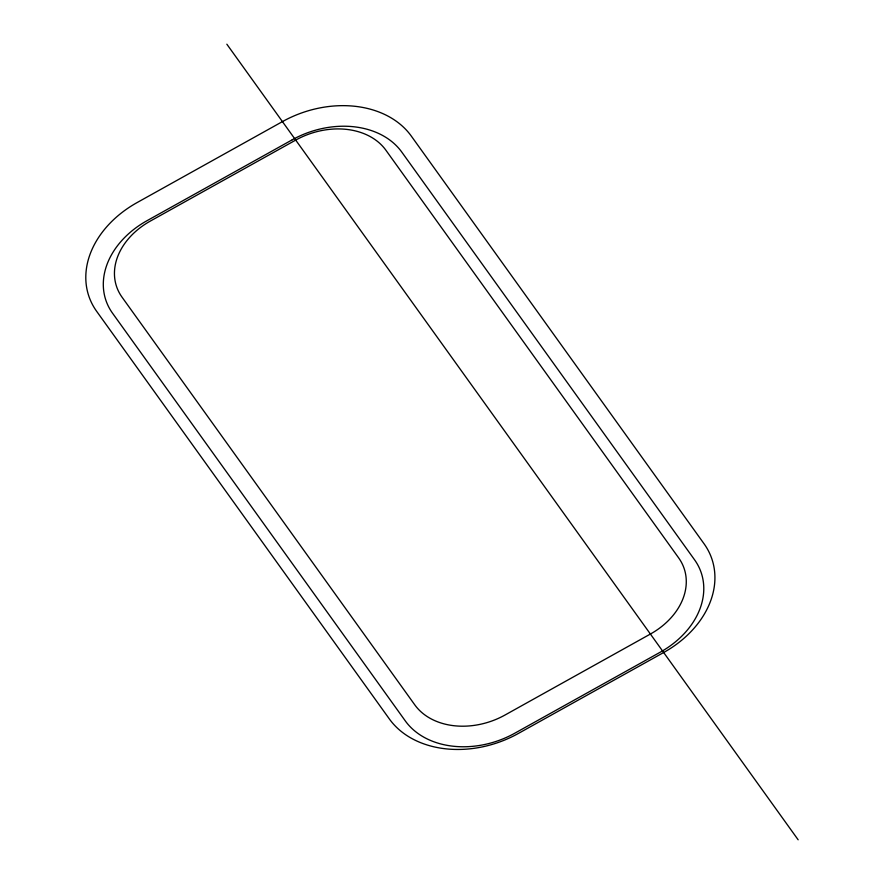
<?xml version="1.0" encoding="UTF-8"?>
<svg xmlns="http://www.w3.org/2000/svg" width="884" height="884" viewBox="0 0 884 884"><rect width="100%" height="100%" fill="white"/><g stroke="black" fill="none" stroke-linecap="round" stroke-linejoin="round"><path stroke-width="1.33" d="M226.845 44.2L798.153 839.8M282.438 121.616L137.053 202.602A97.815 74.599 -19.6 0 0 96.654 311.323L389.424 719.046A97.815 74.599 -19.6 0 0 518.278 733.499L663.663 652.514A97.815 74.599 -19.6 0 0 704.062 543.782L411.292 136.07A97.815 74.599 -19.6 0 0 282.438 121.616M292.25 139.794L146.866 220.779A83.14 63.416 -19.6 0 0 112.533 313.201L405.303 720.913A83.14 63.416 -19.6 0 0 514.831 733.201L660.215 652.215A83.14 63.416 -19.6 0 0 694.559 559.793L401.778 152.081A83.14 63.416 -19.6 0 0 292.25 139.794M295.709 140.092L150.324 221.077A68.466 52.222 -19.6 0 0 122.047 297.19L414.817 704.902A68.466 52.222 -19.6 0 0 505.018 715.023L650.403 634.038A68.466 52.222 -19.6 0 0 678.68 557.926L385.899 150.214A68.466 52.222 -19.6 0 0 295.709 140.092"/></g></svg>
